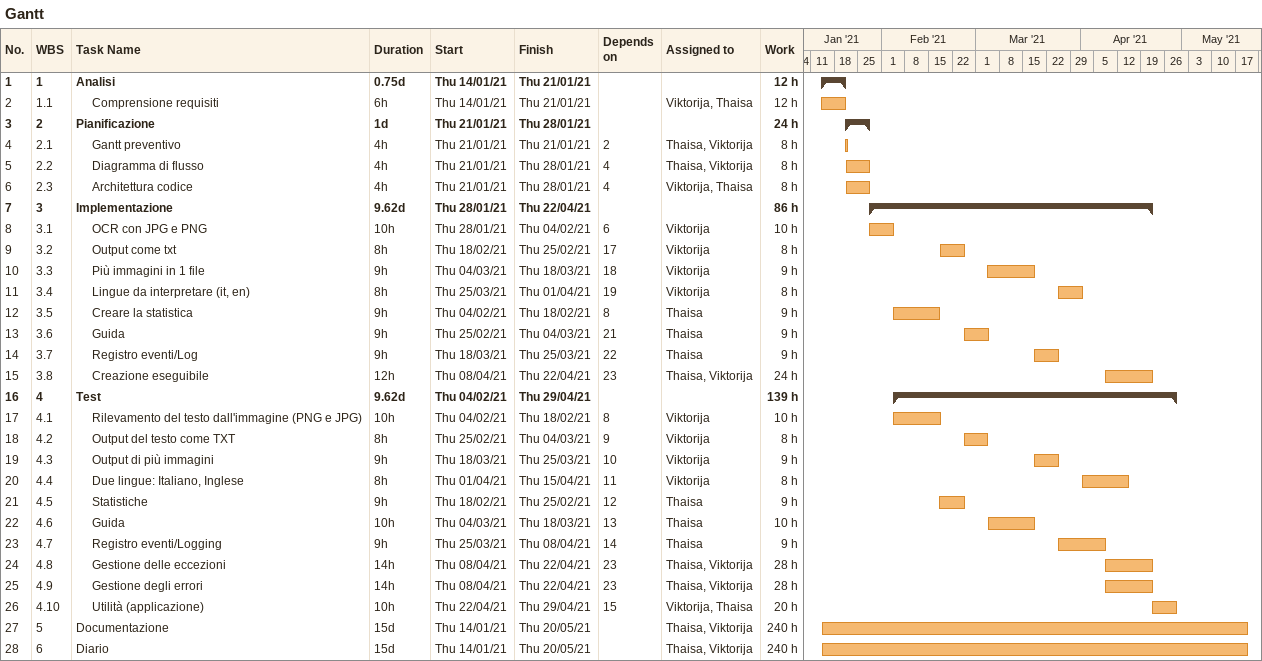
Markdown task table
Gantt

| ID | WBS | Task | Duration | Start | Finish | Predecessors | Resources | Work (h) |
|---|---|---|---|---|---|---|---|---|
| 1 | 1 | **Analisi** | 0.75d | 2021-01-14 | 2021-01-21 |  |  | 12 |
| 2 | 1.1 | Comprensione requisiti | 6h | 2021-01-14 | 2021-01-21 |  | Viktorija, Thaisa | 12 |
| 3 | 2 | **Pianificazione** | 1d | 2021-01-21 | 2021-01-28 |  |  | 24 |
| 4 | 2.1 | Gantt preventivo | 4h | 2021-01-21 | 2021-01-21 | 2 | Thaisa, Viktorija | 8 |
| 5 | 2.2 | Diagramma di flusso | 4h | 2021-01-21 | 2021-01-28 | 4 | Thaisa, Viktorija | 8 |
| 6 | 2.3 | Architettura codice | 4h | 2021-01-21 | 2021-01-28 | 4 | Viktorija, Thaisa | 8 |
| 7 | 3 | **Implementazione** | 9.62d | 2021-01-28 | 2021-04-22 |  |  | 86 |
| 8 | 3.1 | OCR con JPG e PNG | 10h | 2021-01-28 | 2021-02-04 | 6 | Viktorija | 10 |
| 9 | 3.2 | Output come txt | 8h | 2021-02-18 | 2021-02-25 | 17 | Viktorija | 8 |
| 10 | 3.3 | Più immagini in 1 file | 9h | 2021-03-04 | 2021-03-18 | 18 | Viktorija | 9 |
| 11 | 3.4 | Lingue da interpretare (it, en) | 8h | 2021-03-25 | 2021-04-01 | 19 | Viktorija | 8 |
| 12 | 3.5 | Creare la statistica | 9h | 2021-02-04 | 2021-02-18 | 8 | Thaisa | 9 |
| 13 | 3.6 | Guida | 9h | 2021-02-25 | 2021-03-04 | 21 | Thaisa | 9 |
| 14 | 3.7 | Registro eventi/Log | 9h | 2021-03-18 | 2021-03-25 | 22 | Thaisa | 9 |
| 15 | 3.8 | Creazione eseguibile | 12h | 2021-04-08 | 2021-04-22 | 23 | Thaisa, Viktorija | 24 |
| 16 | 4 | **Test** | 9.62d | 2021-02-04 | 2021-04-29 |  |  | 139 |
| 17 | 4.1 | Rilevamento del testo dall'immagine (PNG e JPG) | 10h | 2021-02-04 | 2021-02-18 | 8 | Viktorija | 10 |
| 18 | 4.2 | Output del testo come TXT | 8h | 2021-02-25 | 2021-03-04 | 9 | Viktorija | 8 |
| 19 | 4.3 | Output di più immagini | 9h | 2021-03-18 | 2021-03-25 | 10 | Viktorija | 9 |
| 20 | 4.4 | Due lingue: Italiano, Inglese | 8h | 2021-04-01 | 2021-04-15 | 11 | Viktorija | 8 |
| 21 | 4.5 | Statistiche | 9h | 2021-02-18 | 2021-02-25 | 12 | Thaisa | 9 |
| 22 | 4.6 | Guida | 10h | 2021-03-04 | 2021-03-18 | 13 | Thaisa | 10 |
| 23 | 4.7 | Registro eventi/Logging | 9h | 2021-03-25 | 2021-04-08 | 14 | Thaisa | 9 |
| 24 | 4.8 | Gestione delle eccezioni | 14h | 2021-04-08 | 2021-04-22 | 23 | Thaisa, Viktorija | 28 |
| 25 | 4.9 | Gestione degli errori | 14h | 2021-04-08 | 2021-04-22 | 23 | Thaisa, Viktorija | 28 |
| 26 | 4.10 | Utilità (applicazione) | 10h | 2021-04-22 | 2021-04-29 | 15 | Viktorija, Thaisa | 20 |
| 27 | 5 | Documentazione | 15d | 2021-01-14 | 2021-05-20 |  | Thaisa, Viktorija | 240 |
| 28 | 6 | Diario | 15d | 2021-01-14 | 2021-05-20 |  | Thaisa, Viktorija | 240 |
